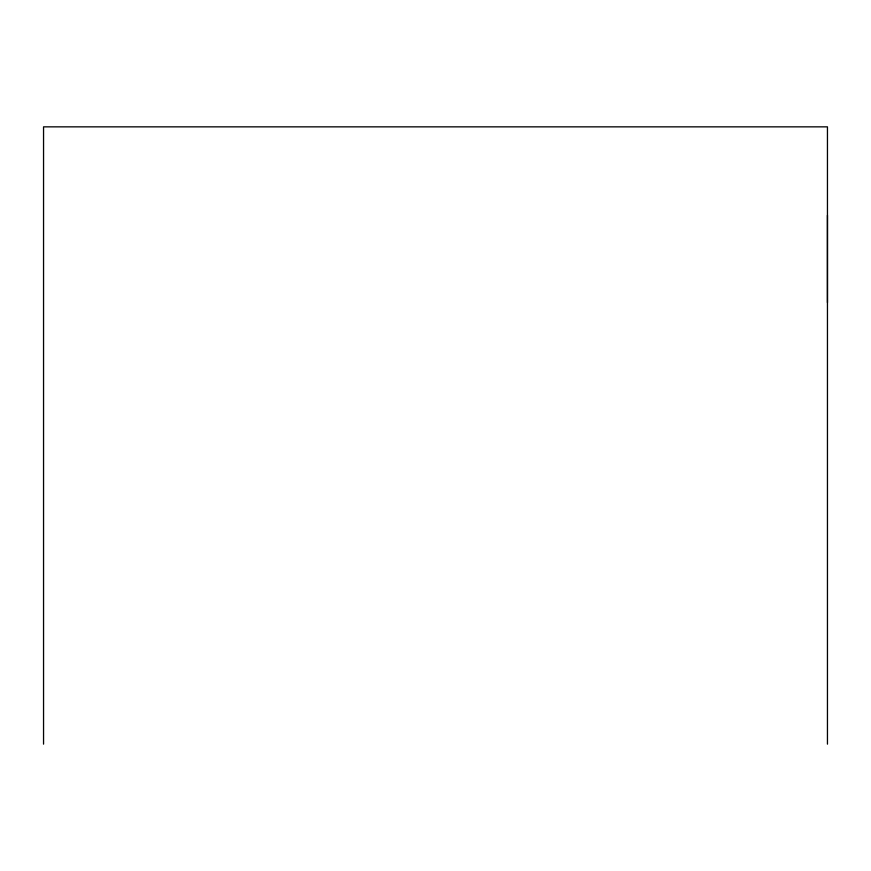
<?xml version="1.0" encoding="UTF-8"?>
<svg xmlns="http://www.w3.org/2000/svg" width="871" height="871" viewBox="0 0 871 871"><rect width="100%" height="100%" fill="white"/><g stroke="black" fill="none" stroke-linecap="round" stroke-linejoin="round"><path stroke-width="1.31" d="M827.45 302.585L827.45 215.333M827.45 744.15L827.45 126.85L43.55 126.85L43.55 744.15"/></g></svg>
